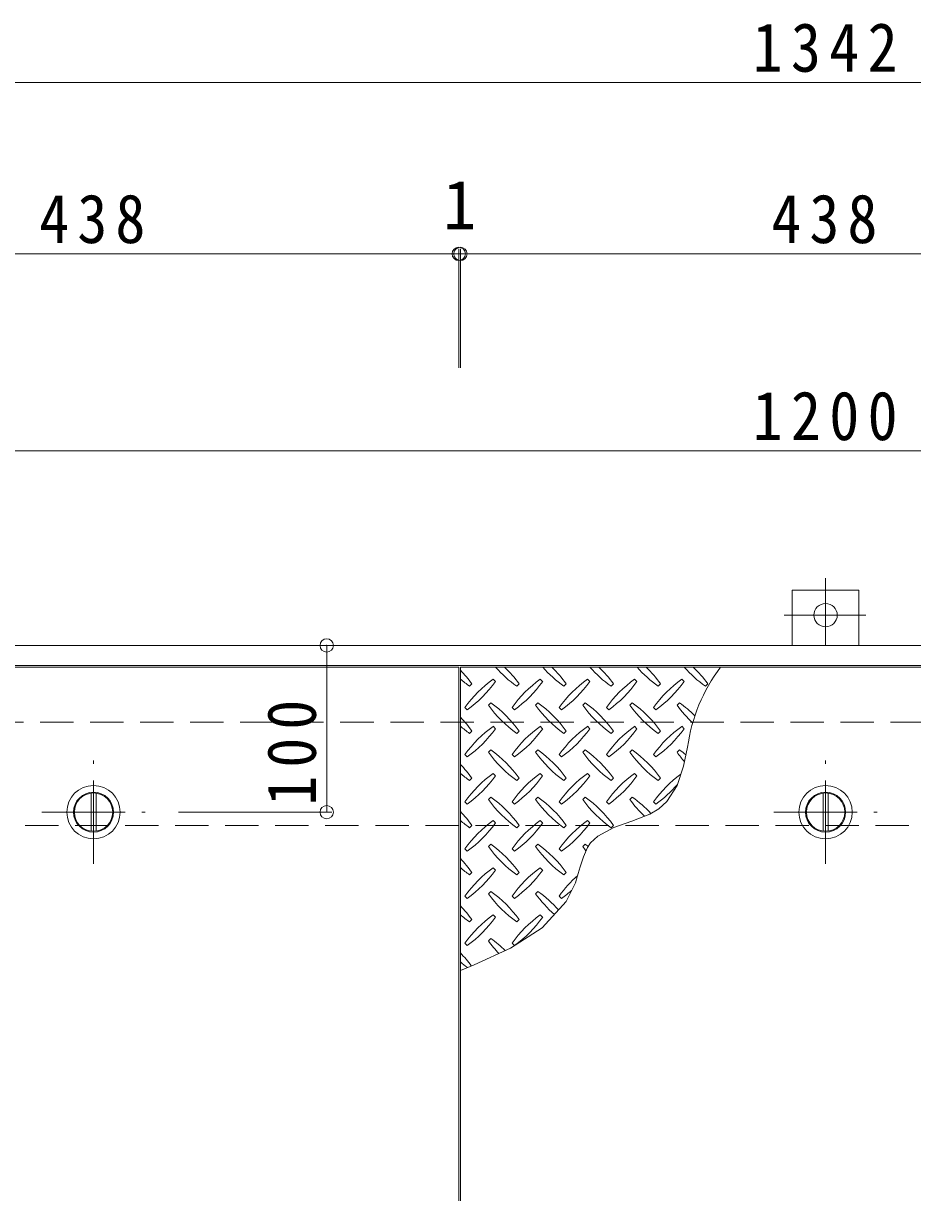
# Model space of a CAD drawing. Units: millimetres at full size, sheet at 1:10. Extents: x -2620 to 2719, y -1962 to 1598.
# Drawn here: x -1892 to -1359, y 386 to 1088 of the extents above; entities that cross this region are included whole.
import ezdxf
from ezdxf.enums import TextEntityAlignment as Align

# ---------------------------------------------------------------- set-up
doc = ezdxf.new("R2010")
doc.units = ezdxf.units.MM
doc.header["$LTSCALE"] = 10
doc.header["$PDMODE"] = 32
doc.header["$PDSIZE"] = 8
doc.linetypes.add('CHAIN1', pattern=[8, 5, -1, 1, -1])
doc.linetypes.add('DASHED2', pattern=[3, 2, -1])
for name, color, linetype, lineweight in [('0-1_躯体', 2, 'DASHED2', 9), ('0-2_仕上', 3, 'Continuous', 9), ('0-3_建具', 2, 'Continuous', 9), ('0-9', 134, 'Continuous', 5), ('0-C', 2, 'Continuous', 9), ('0-E', 3, 'Continuous', 9), ('0-F', 7, 'Continuous', 9)]:
    doc.layers.add(name, color=color, linetype=linetype, lineweight=lineweight)
doc.styles.add('ＭＳ ゴシック', font='')
doc.styles.get('ＭＳ ゴシック').set_extended_font_data('MS Gothic')

msp = doc.modelspace()

# ---------------------------------------------------------------- linework, layer by layer
at = {"layer": '0-1_躯体'}
for p, q in [((-752.35, 668.71), (-2070.35, 668.71)), ((-2011.35, 606.71), (-811.35, 606.71))]:
    msp.add_line(p, q, dxfattribs=at)
at = {"layer": '0-2_仕上'}
for p, q in [((-2069.35, 701.71), (-1631.35, 701.71)), ((-1630.35, 701.71), (-1192.35, 701.71)), ((-1630.35, -88.29), (-1630.35, 701.71))]:
    msp.add_line(p, q, dxfattribs=at)
msp.add_lwpolyline([(-1631.35, 701.71), (-1631.35, -88.29), (-2069.35, -88.29)], dxfattribs=at)
at = {"layer": '0-3_建具'}
for p, q in [((-740.35, 714.71), (-2082.35, 714.71)), ((-752.35, 702.71), (-2070.35, 702.71))]:
    msp.add_line(p, q, dxfattribs=at)
at = {"layer": '0-9'}
for p, q in [((-1609.29, 693.07), (-1610.71, 694.48)), ((-1581.01, 693.07), (-1582.42, 694.48)), ((-1552.72, 693.07), (-1554.14, 694.48)), ((-1524.44, 693.07), (-1525.85, 694.48)), ((-1496.16, 693.07), (-1497.57, 694.48)), ((-1624.85, 690.24), (-1623.43, 691.65)), ((-1596.56, 690.24), (-1595.15, 691.65)), ((-1568.28, 690.24), (-1566.87, 691.65)), ((-1540, 690.24), (-1538.58, 691.65)), ((-1511.71, 690.24), (-1510.3, 691.65)), ((-1483.43, 690.24), (-1482.01, 691.65)), ((-1627.68, 677.51), (-1626.26, 676.1)), ((-1612.12, 680.34), (-1613.54, 678.93)), ((-1599.39, 677.51), (-1597.98, 676.1)), ((-1583.84, 680.34), (-1585.25, 678.93)), ((-1571.11, 677.51), (-1569.69, 676.1)), ((-1555.55, 680.34), (-1556.97, 678.93)), ((-1542.82, 677.51), (-1541.41, 676.1)), ((-1527.27, 680.34), (-1528.68, 678.93)), ((-1514.54, 677.51), (-1513.13, 676.1)), ((-1498.98, 680.34), (-1500.4, 678.93)), ((-1624.85, 661.96), (-1623.43, 663.37)), ((-1609.29, 664.78), (-1610.71, 666.2)), ((-1596.56, 661.96), (-1595.15, 663.37)), ((-1581.01, 664.78), (-1582.42, 666.2)), ((-1568.28, 661.96), (-1566.87, 663.37)), ((-1552.72, 664.78), (-1554.14, 666.2)), ((-1540, 661.96), (-1538.58, 663.37)), ((-1524.44, 664.78), (-1525.85, 666.2)), ((-1511.71, 661.96), (-1510.3, 663.37)), ((-1496.16, 664.78), (-1497.57, 666.2)), ((-1627.68, 649.23), (-1626.26, 647.81)), ((-1612.12, 652.06), (-1613.54, 650.64)), ((-1599.39, 649.23), (-1597.98, 647.81)), ((-1583.84, 652.06), (-1585.25, 650.64)), ((-1571.11, 649.23), (-1569.69, 647.81)), ((-1555.55, 652.06), (-1556.97, 650.64)), ((-1542.82, 649.23), (-1541.41, 647.81)), ((-1527.27, 652.06), (-1528.68, 650.64)), ((-1514.54, 649.23), (-1513.13, 647.81)), ((-1498.98, 652.06), (-1500.4, 650.64)), ((-1624.85, 633.67), (-1623.43, 635.09)), ((-1609.29, 636.5), (-1610.71, 637.91)), ((-1596.56, 633.67), (-1595.15, 635.09)), ((-1581.01, 636.5), (-1582.42, 637.91)), ((-1568.28, 633.67), (-1566.87, 635.09)), ((-1552.72, 636.5), (-1554.14, 637.91)), ((-1540, 633.67), (-1538.58, 635.09)), ((-1524.44, 636.5), (-1525.85, 637.91)), ((-1511.71, 633.67), (-1510.3, 635.09)), ((-1627.68, 620.94), (-1626.26, 619.53)), ((-1612.12, 623.77), (-1613.54, 622.36)), ((-1599.39, 620.94), (-1597.98, 619.53)), ((-1583.84, 623.77), (-1585.25, 622.36)), ((-1571.11, 620.94), (-1569.69, 619.53)), ((-1555.55, 623.77), (-1556.97, 622.36)), ((-1542.82, 620.94), (-1541.41, 619.53)), ((-1527.27, 623.77), (-1528.68, 622.36)), ((-1514.54, 620.94), (-1513.13, 619.53)), ((-1624.85, 605.39), (-1623.43, 606.8)), ((-1609.29, 608.22), (-1610.71, 609.63)), ((-1596.56, 605.39), (-1595.15, 606.8)), ((-1581.01, 608.22), (-1582.42, 609.63)), ((-1568.28, 605.39), (-1566.87, 606.8)), ((-1552.72, 608.22), (-1554.14, 609.63)), ((-1540, 605.39), (-1538.58, 606.8)), ((-1627.68, 592.66), (-1626.26, 591.24)), ((-1612.12, 595.49), (-1613.54, 594.07)), ((-1599.39, 592.66), (-1597.98, 591.24)), ((-1583.84, 595.49), (-1585.25, 594.07)), ((-1571.11, 592.66), (-1569.69, 591.24)), ((-1555.55, 595.49), (-1556.97, 594.07)), ((-1624.85, 577.1), (-1623.43, 578.52)), ((-1609.29, 579.93), (-1610.71, 581.35)), ((-1596.56, 577.1), (-1595.15, 578.52)), ((-1581.01, 579.93), (-1582.42, 581.35)), ((-1568.28, 577.1), (-1566.87, 578.52)), ((-1627.68, 564.37), (-1626.26, 562.96)), ((-1612.12, 567.2), (-1613.54, 565.79)), ((-1599.39, 564.37), (-1597.98, 562.96)), ((-1583.84, 567.2), (-1585.25, 565.79)), ((-1571.11, 564.37), (-1569.69, 562.96)), ((-1624.85, 548.82), (-1623.43, 550.23)), ((-1609.29, 551.65), (-1610.71, 553.06)), ((-1596.56, 548.82), (-1595.15, 550.23)), ((-1581.01, 551.65), (-1582.42, 553.06)), ((-1627.68, 536.09), (-1626.26, 534.68)), ((-1612.12, 538.92), (-1613.54, 537.5)), ((-1599.39, 536.09), (-1597.98, 534.68))]:
    msp.add_line(p, q, dxfattribs=at)
msp.add_lwpolyline([(-1630.35, 519.79), (-1622.07, 523.13), (-1600.32, 533.08), (-1581.36, 545.25), (-1566.95, 561.02), (-1561.38, 572.38), (-1560.24, 575.86), (-1558.47, 582), (-1556.58, 588), (-1554.13, 593.47), (-1552.29, 596.25), (-1548.01, 600.36), (-1538.41, 605.47), (-1527.44, 609.36), (-1516.76, 613.55), (-1511.36, 616.71), (-1506.52, 621.09), (-1500.44, 630.71), (-1496.49, 642.3), (-1494.14, 653.73)], dxfattribs=at)
for centre, radius, start, end in [((-1554.49, 749.28), 72.5, 221.00789, 234.5273), ((-1654.19, 649.58), 72.5, 35.47272, 45.97511), ((-1526.21, 749.28), 72.5, 221.00789, 234.5273), ((-1625.91, 649.58), 72.5, 35.47272, 45.97511), ((-1497.92, 749.28), 72.5, 221.00789, 234.5273), ((-1597.63, 649.58), 72.5, 35.47272, 45.97511), ((-1469.64, 749.28), 72.5, 221.00789, 234.5273), ((-1569.34, 649.58), 72.5, 35.47272, 45.97511), ((-1441.35, 749.28), 72.5, 221.00789, 234.5273), ((-1392.94, 639.96), 102.13, 142.79805, 172.25462), ((-1541.06, 649.58), 72.5, 35.47272, 45.97511), ((-1682.48, 649.58), 72.5, 35.47272, 44.0249), ((-1582.78, 749.28), 72.5, 228.99213, 234.5273), ((-1568.63, 635.44), 72.5, 125.47272, 144.5273), ((-1540.35, 635.44), 72.5, 125.47272, 144.5273), ((-1512.07, 635.44), 72.5, 125.47272, 144.5273), ((-1483.78, 635.44), 72.5, 125.47272, 144.5273), ((-1455.5, 635.44), 72.5, 125.47272, 144.5273), ((-1668.34, 735.14), 72.5, 305.47256, 324.5273), ((-1640.05, 735.14), 72.5, 305.47256, 324.5273), ((-1611.77, 735.14), 72.5, 305.47256, 324.5273), ((-1583.48, 735.14), 72.5, 305.47256, 324.5273), ((-1555.2, 735.14), 72.5, 305.47256, 324.5273), ((-1554.49, 721), 72.5, 215.47258, 234.5273), ((-1654.19, 621.3), 72.5, 35.47272, 54.5273), ((-1526.21, 721), 72.5, 215.47258, 234.5273), ((-1625.91, 621.3), 72.5, 35.47272, 54.5273), ((-1497.92, 721), 72.5, 215.47258, 234.5273), ((-1597.63, 621.3), 72.5, 35.47272, 54.5273), ((-1469.64, 721), 72.5, 215.47258, 234.5273), ((-1569.34, 621.3), 72.5, 35.47272, 54.5273), ((-1441.35, 721), 72.5, 215.47258, 226.69856), ((-1541.06, 621.3), 72.5, 44.94598, 54.5273), ((-1682.48, 621.3), 72.5, 35.47272, 44.0249), ((-1582.78, 721), 72.5, 228.99213, 234.5273), ((-1568.63, 607.15), 72.5, 125.47272, 144.5273), ((-1668.34, 706.86), 72.5, 305.47256, 324.5273), ((-1540.35, 607.15), 72.5, 125.47272, 144.5273), ((-1640.05, 706.86), 72.5, 305.47256, 324.5273), ((-1512.07, 607.15), 72.5, 125.47272, 144.5273), ((-1611.77, 706.86), 72.5, 305.47256, 324.5273), ((-1483.78, 607.15), 72.5, 125.47272, 144.5273), ((-1583.48, 706.86), 72.5, 305.47256, 324.5273), ((-1455.5, 607.15), 72.5, 125.47272, 144.5273), ((-1555.2, 706.86), 72.5, 305.47256, 324.5273), ((-1554.49, 692.71), 72.5, 215.47258, 234.5273), ((-1654.19, 593.01), 72.5, 35.47272, 54.5273), ((-1526.21, 692.71), 72.5, 215.47258, 234.5273), ((-1625.91, 593.01), 72.5, 35.47272, 54.5273), ((-1497.92, 692.71), 72.5, 215.47258, 234.5273), ((-1597.63, 593.01), 72.5, 35.47272, 54.5273), ((-1469.64, 692.71), 72.5, 215.47258, 234.5273), ((-1569.34, 593.01), 72.5, 35.47272, 54.5273), ((-1441.35, 692.71), 72.5, 215.47258, 221.1628), ((-1541.06, 593.01), 72.5, 50.65677, 54.5273), ((-1682.48, 593.01), 72.5, 35.47272, 44.0249), ((-1582.78, 692.71), 72.5, 228.99213, 234.5273), ((-1568.63, 578.87), 72.5, 125.47272, 144.5273), ((-1668.34, 678.57), 72.5, 305.47256, 324.5273), ((-1540.35, 578.87), 72.5, 125.47272, 144.5273), ((-1640.05, 678.57), 72.5, 305.47256, 324.52728), ((-1512.07, 578.87), 72.5, 125.47272, 144.5273), ((-1611.77, 678.57), 72.5, 305.47256, 324.52728), ((-1483.78, 578.87), 72.5, 125.47272, 144.5273), ((-1583.48, 678.57), 72.5, 305.47256, 324.52728), ((-1455.5, 578.87), 72.5, 126.00705, 144.5273), ((-1555.2, 678.57), 72.5, 305.47256, 319.2924), ((-1554.49, 664.43), 72.5, 215.47258, 234.5273), ((-1654.19, 564.73), 72.5, 35.47272, 54.5273), ((-1526.21, 664.43), 72.5, 215.47258, 234.5273), ((-1625.91, 564.73), 72.5, 35.47272, 54.5273), ((-1497.92, 664.43), 72.5, 215.47258, 234.5273), ((-1597.63, 564.73), 72.5, 35.47272, 54.5273), ((-1469.64, 664.43), 72.5, 215.47258, 225.99713), ((-1569.34, 564.73), 72.5, 42.74814, 54.5273), ((-1682.48, 564.73), 72.5, 35.47272, 44.0249), ((-1582.78, 664.43), 72.5, 228.99213, 234.5273), ((-1568.63, 550.59), 72.5, 125.47272, 144.5273), ((-1668.34, 650.29), 72.5, 305.47256, 324.5273), ((-1540.35, 550.59), 72.5, 125.47272, 144.5273), ((-1640.05, 650.29), 72.5, 305.47256, 324.5273), ((-1512.07, 550.59), 72.5, 125.47272, 144.5273), ((-1611.77, 650.29), 72.5, 305.47256, 324.5273), ((-1554.49, 636.15), 72.5, 215.47258, 234.5273), ((-1654.19, 536.44), 72.5, 35.47272, 54.5273), ((-1526.21, 636.15), 72.5, 215.47258, 234.5273), ((-1625.91, 536.44), 72.5, 35.47272, 54.5273), ((-1497.92, 636.15), 72.5, 215.47258, 218.03572), ((-1597.63, 536.44), 72.5, 52.70831, 54.5273), ((-1682.48, 536.44), 72.5, 35.47272, 44.0249), ((-1582.78, 636.15), 72.5, 228.99213, 234.5273), ((-1568.63, 522.3), 72.5, 125.47272, 144.5273), ((-1668.34, 622), 72.5, 305.47256, 324.5273), ((-1540.35, 522.3), 72.5, 125.47272, 144.5273), ((-1640.05, 622), 72.5, 305.47256, 324.5273), ((-1512.07, 522.3), 72.5, 131.38763, 144.5273), ((-1554.49, 607.86), 72.5, 215.47258, 234.5273), ((-1654.19, 508.16), 72.5, 35.47272, 54.5273), ((-1526.21, 607.86), 72.5, 215.47258, 228.77962), ((-1625.91, 508.16), 72.5, 41.35275, 54.5273), ((-1611.77, 622), 72.5, 305.47256, 311.59831), ((-1682.48, 508.16), 72.5, 35.47272, 44.0249), ((-1582.78, 607.86), 72.5, 228.99213, 234.5273), ((-1568.63, 494.02), 72.5, 125.47272, 144.5273), ((-1668.34, 593.72), 72.5, 305.47256, 324.5273), ((-1540.35, 494.02), 72.5, 125.47272, 144.5273), ((-1640.05, 593.72), 72.5, 305.47256, 324.5273), ((-1554.49, 579.58), 72.5, 215.47258, 223.25978), ((-1654.19, 479.88), 72.5, 45.57452, 54.5273), ((-1682.48, 479.88), 72.5, 35.94795, 44.0249), ((-1582.78, 579.58), 72.5, 228.99213, 233.25279)]:
    msp.add_arc(centre, radius, start, end, dxfattribs=at)
at = {"layer": '0-C', "linetype": 'CHAIN1'}
for p, q in [((-1850.35, 583.71), (-1850.35, 645.71)), ((-1411.35, 583.71), (-1411.35, 645.71)), ((-1881.35, 614.71), (-1819.35, 614.71)), ((-1442.35, 614.71), (-1380.35, 614.71))]:
    msp.add_line(p, q, dxfattribs=at)
at = {"layer": '0-C'}
for p, q in [((-1851.85, 626.11), (-1851.85, 603.31)), ((-1848.85, 626.11), (-1848.85, 603.31)), ((-1412.85, 626.11), (-1412.85, 603.31)), ((-1409.85, 626.11), (-1409.85, 603.31))]:
    msp.add_line(p, q, dxfattribs=at)
for centre, radius in [((-1850.35, 614.71), 16), ((-1850.35, 614.71), 12), ((-1850.35, 614.71), 11.5), ((-1411.35, 614.71), 16), ((-1411.35, 614.71), 12), ((-1411.35, 614.71), 11.5)]:
    msp.add_circle(centre, radius, dxfattribs=at)
at = {"layer": '0-E', "linetype": 'CHAIN1'}
for p, q in [((-1411.35, 755.07), (-1411.35, 714.91)), ((-1436.19, 732.91), (-1387.3, 732.91))]:
    msp.add_line(p, q, dxfattribs=at)
at = {"layer": '0-E'}
for p, q in [((-1431.35, 747.91), (-1391.35, 747.91)), ((-1431.35, 714.71), (-1431.35, 747.91)), ((-1391.35, 714.71), (-1391.35, 747.91))]:
    msp.add_line(p, q, dxfattribs=at)
msp.add_circle((-1411.35, 732.91), 7, dxfattribs=at)
at = {"layer": '0-F'}
for p, q in [((-2082.35, 1052.42), (-740.35, 1052.42)), ((-2069.35, 949.63), (-1631.35, 949.63)), ((-1631.35, 952.63), (-1631.35, 881.19)), ((-1631.35, 949.63), (-1630.35, 949.63)), ((-1630.35, 952.63), (-1630.35, 881.19)), ((-1630.35, 949.63), (-1192.35, 949.63)), ((-2011.35, 831.43), (-811.35, 831.43)), ((-1710.53, 714.71), (-1710.53, 614.71)), ((-1707.53, 614.71), (-1799.35, 614.71))]:
    msp.add_line(p, q, dxfattribs=at)
for p in [(-1631.35, 949.63), (-1630.35, 949.63), (-1710.53, 714.71), (-1710.53, 614.71)]:
    msp.add_point(p, dxfattribs=at)

# ---------------------------------------------------------------- texts
at = {"layer": '0-F', "color": 2, "style": 'ＭＳ ゴシック'}
msp.add_text('1', height=29.33, dxfattribs=at).set_placement((-1640.85, 955.63), align=Align.BOTTOM_LEFT)
at = {"layer": '0-F', "color": 2, "char_height": 29.33, "attachment_point": 7, "style": 'ＭＳ ゴシック'}
for s, insert in [('\\T1.28;\\W0.9;1342', (-1455.1, 1058.42)), ('\\T1.27;\\W0.9;438', (-1882.85, 955.63)), ('\\T1.27;\\W0.9;438', (-1443.85, 955.63)), ('\\T1.28;\\W0.9;1200', (-1455.1, 837.43))]:
    msp.add_mtext(s, dxfattribs=dict(at, insert=insert))
at = {"layer": '0-F', "color": 2, "insert": (-1716.53, 618.59), "char_height": 29.33, "attachment_point": 7, "rotation": 90, "style": 'ＭＳ ゴシック'}
msp.add_mtext('\\T1.27;\\W0.9;100', dxfattribs=at)

doc.saveas('drawing.dxf')
